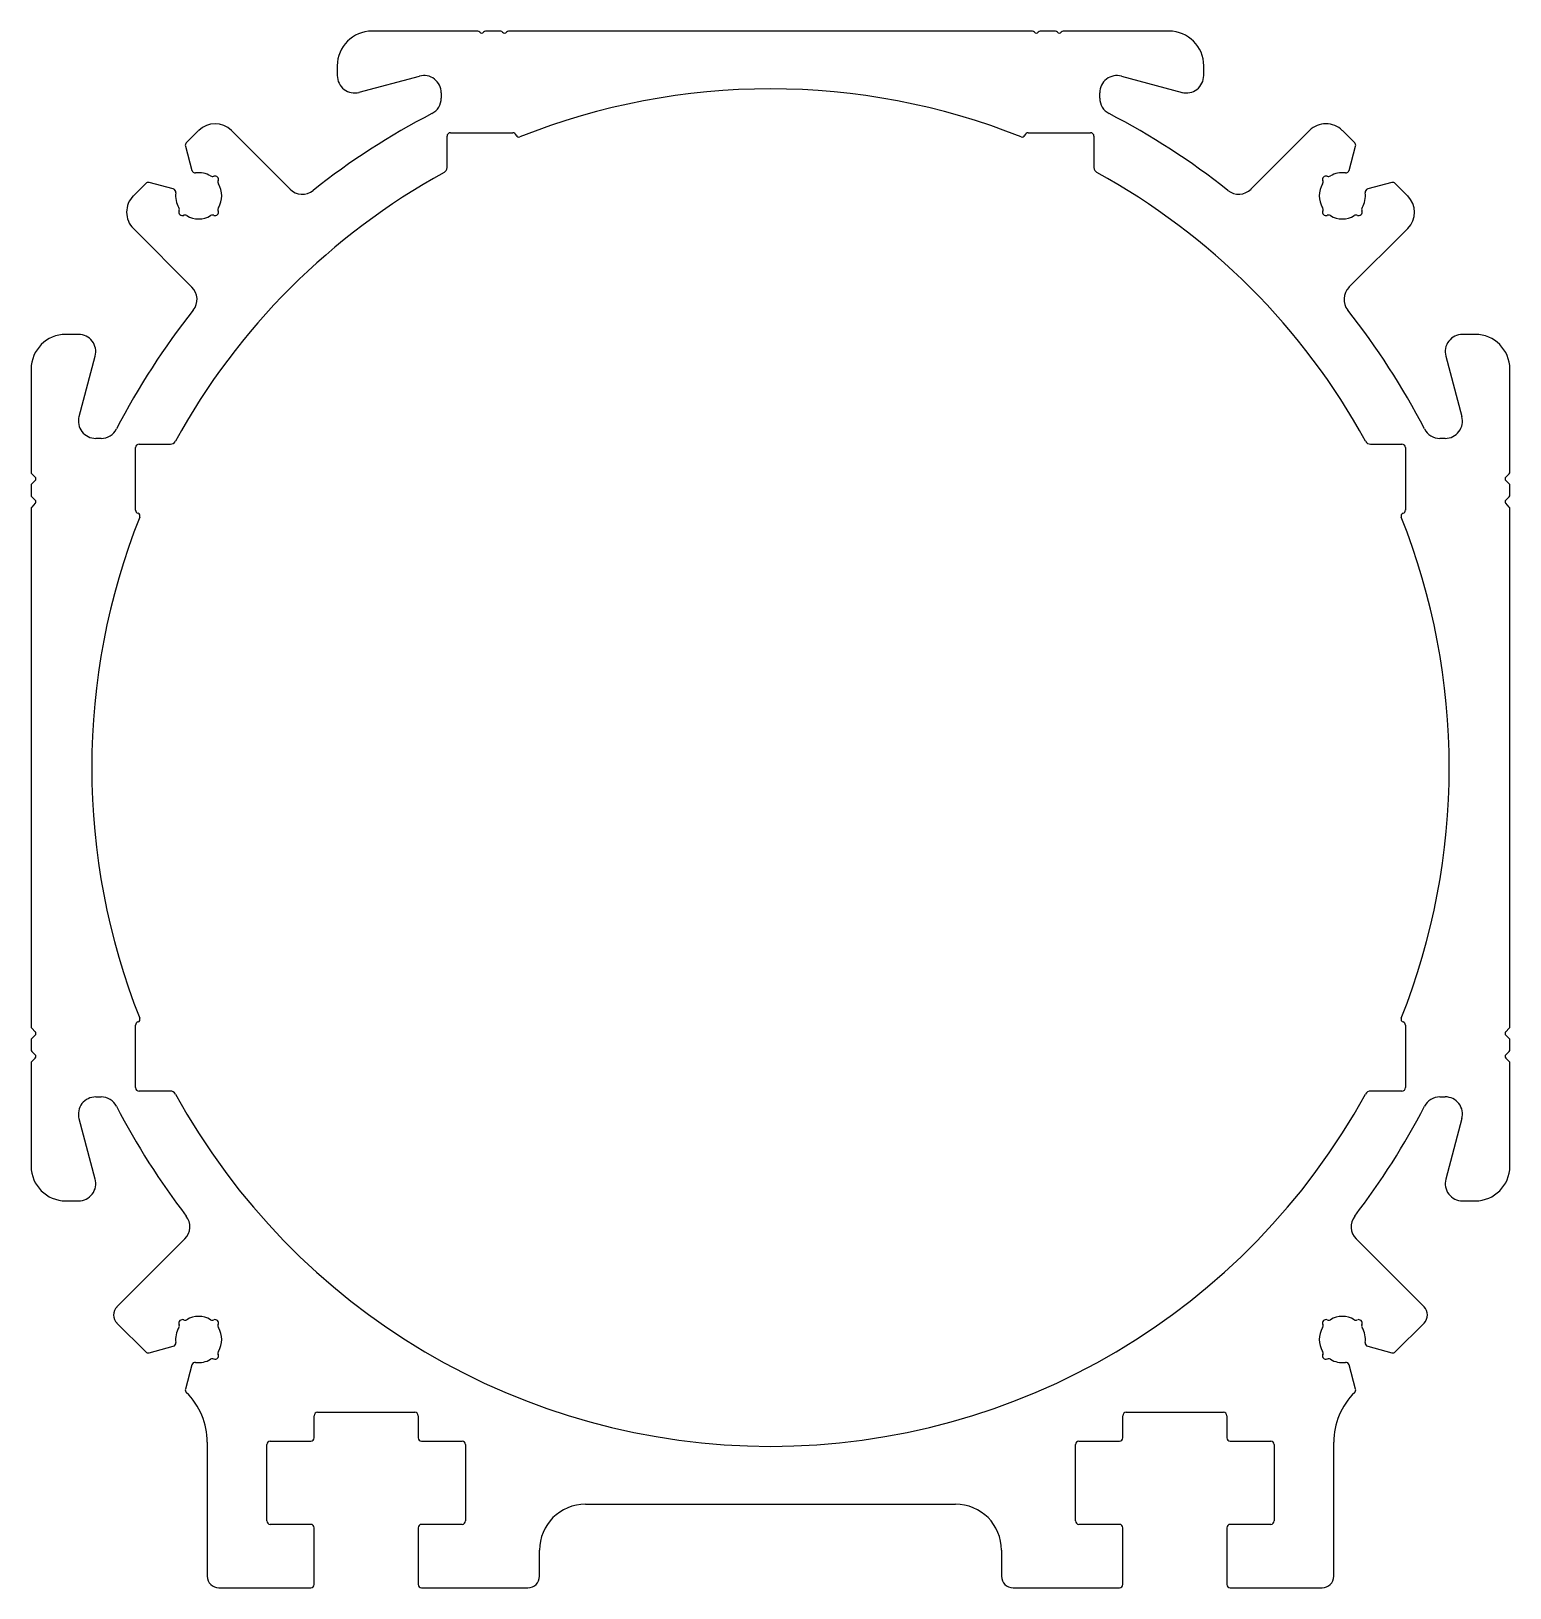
# Model space of a CAD drawing. Extents: x 1662 to 1790, y 2377 to 2511.
import ezdxf

# ---------------------------------------------------------------- set-up
doc = ezdxf.new("R2010")
doc.units = 0
doc.layers.get('0').update_dxf_attribs({"linetype": 'CONTINUOUS'})

msp = doc.modelspace()

# ---------------------------------------------------------------- linework, layer by layer
for p, q in [((1701.1, 2511.36), (1691.93, 2511.36)), ((1703.08, 2511.36), (1701.76, 2511.36)), ((1749.11, 2511.36), (1703.75, 2511.36)), ((1751.1, 2511.36), (1749.77, 2511.36)), ((1760.93, 2511.36), (1751.76, 2511.36)), ((1688.93, 2508.36), (1688.93, 2507.51)), ((1763.93, 2507.51), (1763.93, 2508.36)), ((1690.82, 2506.07), (1696.04, 2507.46)), ((1756.81, 2507.47), (1762.05, 2506.06)), ((1697.93, 2506.02), (1697.93, 2505.56)), ((1754.93, 2505.56), (1754.93, 2506.02)), ((1676.93, 2502.77), (1675.86, 2501.69)), ((1684.84, 2497.68), (1679.76, 2502.77)), ((1698.73, 2502.57), (1704.13, 2502.57)), ((1748.73, 2502.57), (1754.13, 2502.57)), ((1773.09, 2502.76), (1768.02, 2497.69)), ((1777, 2501.69), (1775.93, 2502.77)), ((1675.78, 2501.4), (1676.34, 2499.31)), ((1698.43, 2499.56), (1698.43, 2502.27)), ((1754.43, 2502.27), (1754.43, 2502.27)), ((1754.43, 2502.27), (1754.43, 2499.56)), ((1776.52, 2499.31), (1777.08, 2501.4)), ((1672.35, 2498.18), (1671.28, 2497.11)), ((1674.73, 2497.7), (1672.64, 2498.26)), ((1780.22, 2498.26), (1778.13, 2497.7)), ((1781.58, 2497.11), (1780.51, 2498.18)), ((1671.28, 2494.28), (1676.35, 2489.2)), ((1776.5, 2489.2), (1781.59, 2494.28)), ((1666.53, 2485.11), (1665.43, 2485.11)), ((1787.43, 2485.11), (1786.33, 2485.11)), ((1662.43, 2482.11), (1662.43, 2473.19)), ((1666.58, 2478), (1667.98, 2483.23)), ((1784.88, 2483.22), (1786.28, 2478)), ((1790.43, 2473.19), (1790.43, 2482.11)), ((1668.49, 2476.11), (1668.02, 2476.11)), ((1671.77, 2475.61), (1671.77, 2475.61)), ((1671.77, 2475.61), (1674.48, 2475.61)), ((1778.37, 2475.61), (1781.09, 2475.61)), ((1784.83, 2476.11), (1784.37, 2476.11)), ((1671.47, 2469.91), (1671.47, 2475.31)), ((1781.39, 2475.31), (1781.39, 2469.91)), ((1662.49, 2473.05), (1662.79, 2472.75)), ((1790.07, 2472.75), (1790.37, 2473.05)), ((1662.43, 2472.03), (1662.43, 2471.2)), ((1662.79, 2472.47), (1662.49, 2472.17)), ((1662.79, 2472.47), (1662.79, 2472.47)), ((1790.37, 2472.17), (1790.07, 2472.47)), ((1790.43, 2471.2), (1790.43, 2472.03)), ((1662.43, 2470.03), (1662.43, 2425.19)), ((1662.79, 2470.49), (1662.48, 2470.17)), ((1662.49, 2471.05), (1662.78, 2470.77)), ((1662.79, 2470.49), (1662.79, 2470.49)), ((1790.07, 2470.77), (1790.37, 2471.05)), ((1790.37, 2470.17), (1790.07, 2470.49)), ((1790.43, 2468.98), (1790.43, 2470.03)), ((1790.43, 2426.24), (1790.43, 2468.98)), ((1790.43, 2425.19), (1790.43, 2426.24)), ((1662.49, 2425.05), (1662.79, 2424.73)), ((1662.78, 2424.45), (1662.49, 2424.17)), ((1662.78, 2424.45), (1662.78, 2424.45)), ((1671.47, 2419.91), (1671.47, 2425.31)), ((1781.39, 2425.31), (1781.39, 2425.31)), ((1781.39, 2425.31), (1781.39, 2419.91)), ((1790.07, 2424.73), (1790.37, 2425.05)), ((1790.37, 2424.17), (1790.08, 2424.45)), ((1662.43, 2424.02), (1662.43, 2423.19)), ((1662.49, 2423.05), (1662.79, 2422.75)), ((1790.07, 2422.75), (1790.37, 2423.05)), ((1790.43, 2423.19), (1790.43, 2424.03)), ((1662.43, 2422.03), (1662.43, 2413.11)), ((1662.79, 2422.47), (1662.49, 2422.17)), ((1662.79, 2422.47), (1662.79, 2422.47)), ((1790.37, 2422.17), (1790.07, 2422.47)), ((1790.43, 2413.11), (1790.43, 2422.03)), ((1668.02, 2419.11), (1668.49, 2419.11)), ((1674.48, 2419.61), (1671.77, 2419.61)), ((1781.09, 2419.61), (1778.37, 2419.61)), ((1781.09, 2419.61), (1781.09, 2419.61)), ((1784.37, 2419.11), (1784.83, 2419.11)), ((1667.97, 2412), (1666.58, 2417.22)), ((1786.28, 2417.23), (1784.88, 2412)), ((1665.43, 2410.11), (1666.53, 2410.11)), ((1786.33, 2410.11), (1787.43, 2410.11)), ((1675.74, 2406.82), (1669.86, 2400.94)), ((1783, 2400.94), (1777.13, 2406.81)), ((1669.86, 2399.53), (1672.35, 2397.04)), ((1780.51, 2397.04), (1783, 2399.53)), ((1672.64, 2396.96), (1674.73, 2397.52)), ((1778.13, 2397.52), (1780.22, 2396.96)), ((1676.34, 2395.91), (1675.78, 2393.82)), ((1777.08, 2393.82), (1776.52, 2395.91)), ((1686.93, 2389.61), (1686.93, 2391.51)), ((1687.23, 2391.81), (1695.63, 2391.81)), ((1695.93, 2391.51), (1695.93, 2389.61)), ((1756.93, 2389.61), (1756.93, 2391.51)), ((1757.23, 2391.81), (1765.63, 2391.81)), ((1765.93, 2391.51), (1765.93, 2389.61)), ((1677.68, 2389.22), (1677.68, 2377.61)), ((1683.13, 2389.31), (1686.63, 2389.31)), ((1696.23, 2389.31), (1699.73, 2389.31)), ((1753.13, 2389.31), (1756.63, 2389.31)), ((1766.23, 2389.31), (1769.73, 2389.31)), ((1775.18, 2377.61), (1775.18, 2389.22)), ((1682.83, 2382.41), (1682.83, 2389.01)), ((1700.03, 2389.01), (1700.03, 2382.41)), ((1752.83, 2382.41), (1752.83, 2389.01)), ((1770.03, 2389.01), (1770.03, 2382.41)), ((1710.43, 2383.86), (1742.43, 2383.86)), ((1686.63, 2382.11), (1683.13, 2382.11)), ((1686.93, 2376.91), (1686.93, 2381.81)), ((1695.93, 2381.81), (1695.93, 2376.91)), ((1699.73, 2382.11), (1696.23, 2382.11)), ((1756.63, 2382.11), (1753.13, 2382.11)), ((1756.93, 2376.91), (1756.93, 2381.81)), ((1765.93, 2381.81), (1765.93, 2376.91)), ((1769.73, 2382.11), (1766.23, 2382.11)), ((1706.43, 2377.61), (1706.43, 2379.86)), ((1746.43, 2379.86), (1746.43, 2377.61)), ((1678.68, 2376.61), (1686.63, 2376.61)), ((1696.23, 2376.61), (1705.43, 2376.61)), ((1747.43, 2376.61), (1756.63, 2376.61)), ((1766.23, 2376.61), (1774.18, 2376.61))]:
    msp.add_line(p, q)
for centre, radius, start, end in [((1691.93, 2508.36), 3, 90, 180), ((1701.1, 2511.16), 0.2, 34.9742, 90.3138), ((1701.43, 2511.39), 0.2, 214.2913, 326.9312), ((1701.75, 2511.16), 0.2, 88.1522, 143.8105), ((1703.08, 2511.16), 0.2, 35.203, 90.3138), ((1703.41, 2511.39), 0.2, 214.7113, 326.5284), ((1703.74, 2511.16), 0.2, 87.5496, 143.5947), ((1749.11, 2511.16), 0.2, 34.8682, 90.3138), ((1749.44, 2511.39), 0.2, 213.9856, 327.2431), ((1749.77, 2511.16), 0.2, 88.7179, 143.888), ((1751.1, 2511.16), 0.2, 34.9742, 90.3138), ((1751.43, 2511.39), 0.2, 214.2913, 326.9312), ((1751.75, 2511.16), 0.2, 88.1522, 143.8105), ((1760.93, 2508.36), 3, 0, 90), ((1690.43, 2507.51), 1.5, 180, 285.1542), ((1696.43, 2506.02), 1.5, 0, 105.1542), ((1726.43, 2447.61), 58.75, 68.3376, 111.6611), ((1756.43, 2506.02), 1.5, 75.1542, 180), ((1762.43, 2507.51), 1.5, 255.1542, 0), ((1696.43, 2505.56), 1.5, 297.2382, 0), ((1756.43, 2505.56), 1.5, 180, 242.7618), ((1726.43, 2447.61), 63.75, 117.3754, 128.398), ((1726.43, 2447.61), 63.75, 51.602, 62.6246), ((1678.35, 2501.35), 2, 45.0979, 134.9999), ((1698.73, 2502.27), 0.3, 90, 180), ((1704.13, 2502.27), 0.3, 18.7585, 90.2669), ((1704.65, 2502.44), 0.25, 198.7585, 291.6611), ((1748.21, 2502.44), 0.25, 248.3376, 341.295), ((1748.73, 2502.27), 0.3, 90, 161.295), ((1754.13, 2502.27), 0.3, 0, 90), ((1774.51, 2501.35), 2, 45.0003, 135.1677), ((1676.07, 2501.48), 0.3, 134.9998, 195), ((1776.79, 2501.48), 0.3, 345, 45.0003), ((1672.56, 2497.97), 0.3, 74.9999, 135.0003), ((1726.43, 2447.61), 58.75, 118.7504, 151.2496), ((1676.63, 2499.39), 0.3, 195, 277.5053), ((1676.93, 2497.11), 2, 58.9154, 97.5053), ((1678.12, 2499.08), 0.3, 238.9154, 292.2012), ((1678.35, 2498.52), 0.3, 337.7988, 112.2012), ((1678.9, 2498.3), 0.3, 157.7988, 211.0846), ((1697.93, 2499.56), 0.5, 298.8914, 0), ((1754.93, 2499.56), 0.5, 180, 241.1086), ((1726.43, 2447.61), 58.75, 28.7504, 61.2496), ((1774.51, 2498.52), 0.3, 67.7988, 202.2012), ((1773.96, 2498.3), 0.3, 328.9154, 22.2012), ((1774.74, 2499.08), 0.3, 247.7988, 301.0846), ((1775.93, 2497.11), 2, 82.4947, 121.0846), ((1776.23, 2499.39), 0.3, 262.4947, 345), ((1780.3, 2497.97), 0.3, 44.9997, 105), ((1672.69, 2495.69), 2, 135.0003, 225.1677), ((1674.65, 2497.41), 0.3, 352.4947, 74.9999), ((1676.93, 2497.11), 2, 172.4947, 211.0846), ((1676.93, 2497.11), 2, 328.9154, 31.0846), ((1685.9, 2498.75), 1.5, 225.2033, 308.4724), ((1766.96, 2498.75), 1.5, 231.5276, 315.2031), ((1775.93, 2497.11), 2, 148.9154, 211.0846), ((1775.93, 2497.11), 2, 328.9154, 7.5053), ((1778.21, 2497.41), 0.3, 105, 187.5053), ((1780.17, 2495.69), 2, 315.1679, 44.9997), ((1674.96, 2495.92), 0.3, 337.7988, 31.0846), ((1675.52, 2495.69), 0.3, 157.7988, 292.2012), ((1678.35, 2495.69), 0.3, 247.7988, 22.2012), ((1678.9, 2495.92), 0.3, 148.9154, 202.2012), ((1773.96, 2495.92), 0.3, 337.7988, 31.0846), ((1774.51, 2495.69), 0.3, 157.7988, 292.2012), ((1777.34, 2495.69), 0.3, 247.7988, 22.2012), ((1777.9, 2495.92), 0.3, 148.9154, 202.2012), ((1675.74, 2495.14), 0.3, 58.9154, 112.2012), ((1676.93, 2497.11), 2, 238.9154, 301.0846), ((1678.12, 2495.14), 0.3, 67.7988, 121.0846), ((1774.74, 2495.14), 0.3, 58.9154, 112.2012), ((1775.93, 2497.11), 2, 238.9154, 301.0846), ((1777.11, 2495.14), 0.3, 67.7988, 121.0846), ((1675.29, 2488.14), 1.5, 321.5276, 45.2031), ((1777.57, 2488.14), 1.5, 135.2033, 218.4724), ((1726.43, 2447.61), 63.75, 141.602, 152.6246), ((1726.43, 2447.61), 63.75, 27.3754, 38.398), ((1665.43, 2482.11), 3, 90, 180), ((1666.53, 2483.61), 1.5, 345.1542, 90), ((1786.33, 2483.61), 1.5, 90, 195.1542), ((1787.43, 2482.11), 3, 0, 90), ((1668.02, 2477.61), 1.5, 165, 270), ((1668.49, 2477.61), 1.5, 270, 332.7618), ((1784.37, 2477.61), 1.5, 207.2382, 270), ((1784.83, 2477.61), 1.5, 270, 15.1542), ((1671.77, 2475.31), 0.3, 90, 180.3308), ((1674.48, 2476.11), 0.5, 270, 331.1086), ((1778.37, 2476.11), 0.5, 208.8914, 270), ((1781.09, 2475.31), 0.3, 0, 90), ((1662.63, 2473.19), 0.2, 180.3138, 225.3641), ((1662.65, 2472.61), 0.2, 315, 45), ((1790.21, 2472.61), 0.2, 135.3641, 225.3641), ((1790.23, 2473.19), 0.2, 315.3641, 0.3138), ((1662.63, 2472.03), 0.2, 135.3641, 180.3138), ((1790.23, 2472.03), 0.2, 0.3138, 45.3641), ((1662.63, 2471.2), 0.2, 180.3138, 226.5466), ((1662.63, 2470.03), 0.2, 136.5463, 180.3138), ((1662.65, 2470.63), 0.2, 316.193, 46.1933), ((1790.21, 2470.63), 0.2, 133.8074, 224.1596), ((1790.23, 2471.2), 0.2, 314.1617, 0.3138), ((1790.23, 2470.03), 0.2, 0.3138, 44.1596), ((1726.43, 2447.61), 58.75, 158.3376, 201.6611), ((1671.77, 2469.91), 0.3, 180.3308, 251.295), ((1671.6, 2469.39), 0.25, 338.3376, 71.295), ((1781.26, 2469.39), 0.25, 108.7588, 201.6611), ((1726.43, 2447.61), 58.75, 338.3376, 21.6611), ((1781.09, 2469.91), 0.3, 288.7588, 0.2684), ((1671.77, 2425.31), 0.3, 108.7577, 180.5978), ((1671.6, 2425.83), 0.25, 288.7577, 21.6611), ((1781.26, 2425.83), 0.25, 158.3376, 251.295), ((1781.09, 2425.31), 0.3, 0, 71.295), ((1662.63, 2425.19), 0.2, 180.3138, 224.1603), ((1662.63, 2424.03), 0.2, 133.8066, 180.3138), ((1662.65, 2424.6), 0.2, 313.8066, 43.807), ((1790.21, 2424.6), 0.2, 136.1937, 226.5457), ((1790.23, 2425.19), 0.2, 316.5472, 0.3138), ((1790.23, 2424.03), 0.2, 0.3138, 46.1927), ((1662.63, 2423.19), 0.2, 180.3138, 225.3641), ((1790.23, 2423.19), 0.2, 315.3641, 0.3138), ((1662.63, 2422.03), 0.2, 135.3641, 180.3138), ((1662.65, 2422.61), 0.2, 315, 45), ((1790.21, 2422.61), 0.2, 135.3641, 225.3641), ((1790.23, 2422.03), 0.2, 0.3138, 45.3641), ((1668.02, 2417.61), 1.5, 90, 195), ((1668.49, 2417.61), 1.5, 27.2382, 90), ((1671.77, 2419.91), 0.3, 180.3308, 270), ((1674.48, 2419.11), 0.5, 28.8914, 90), ((1726.43, 2447.61), 58.75, 208.7504, 331.2496), ((1778.37, 2419.11), 0.5, 90, 151.1086), ((1781.09, 2419.91), 0.3, 270, 360), ((1784.37, 2417.61), 1.5, 90, 152.7618), ((1784.83, 2417.61), 1.5, 345.1542, 90), ((1726.43, 2447.61), 63.75, 207.3754, 217.5136), ((1726.43, 2447.61), 63.75, 322.4864, 332.6246), ((1665.43, 2413.11), 3, 180, 270), ((1787.43, 2413.11), 3, 270, 0), ((1666.53, 2411.61), 1.5, 270, 15.1542), ((1786.33, 2411.61), 1.5, 165.1542, 270), ((1674.67, 2407.88), 1.5, 315.1955, 37.572), ((1778.19, 2407.88), 1.5, 142.428, 225.2032), ((1670.57, 2400.23), 1, 135.0001, 225.109), ((1676.93, 2398.11), 2, 58.9154, 121.0846), ((1775.93, 2398.11), 2, 58.9154, 121.0846), ((1782.29, 2400.23), 1, 315.1091, 44.9999), ((1676.93, 2398.11), 2, 148.9154, 187.5053), ((1675.52, 2399.53), 0.3, 67.7988, 202.2012), ((1674.96, 2399.3), 0.3, 328.9154, 22.2012), ((1675.74, 2400.08), 0.3, 247.7988, 301.0846), ((1678.12, 2400.08), 0.3, 238.9154, 292.2012), ((1678.35, 2399.53), 0.3, 337.7988, 112.2012), ((1678.9, 2399.3), 0.3, 157.7988, 211.0846), ((1676.93, 2398.11), 2, 328.9154, 31.0846), ((1775.93, 2398.11), 2, 148.9154, 211.0846), ((1774.51, 2399.53), 0.3, 67.7988, 202.2012), ((1773.96, 2399.3), 0.3, 328.9154, 22.2012), ((1774.74, 2400.08), 0.3, 247.7988, 301.0846), ((1777.11, 2400.08), 0.3, 238.9154, 292.2012), ((1777.34, 2399.53), 0.3, 337.7988, 112.2012), ((1777.9, 2399.3), 0.3, 157.7988, 211.0846), ((1775.93, 2398.11), 2, 352.4947, 31.0846), ((1674.65, 2397.81), 0.3, 285, 7.5053), ((1778.21, 2397.81), 0.3, 172.4947, 255), ((1672.56, 2397.25), 0.3, 224.9999, 285), ((1676.63, 2395.83), 0.3, 82.4947, 165), ((1676.93, 2398.11), 2, 262.4947, 301.0846), ((1678.12, 2396.14), 0.3, 67.7988, 121.0846), ((1678.35, 2396.7), 0.3, 247.7988, 22.2012), ((1678.9, 2396.93), 0.3, 148.9154, 202.2012), ((1773.96, 2396.93), 0.3, 337.7988, 31.0846), ((1774.51, 2396.7), 0.3, 157.7988, 292.2012), ((1774.74, 2396.14), 0.3, 58.9154, 112.2012), ((1775.93, 2398.11), 2, 238.9154, 277.5053), ((1776.23, 2395.83), 0.3, 15, 97.5053), ((1780.3, 2397.25), 0.3, 255, 315.0001), ((1676.07, 2393.74), 0.3, 165, 225.808), ((1671.68, 2389.22), 6, 0, 45.808), ((1781.18, 2389.22), 6, 134.1921, 180), ((1776.79, 2393.74), 0.3, 314.1921, 15), ((1687.23, 2391.51), 0.3, 90, 180), ((1695.63, 2391.51), 0.3, 0, 90), ((1757.23, 2391.51), 0.3, 90, 180), ((1765.63, 2391.51), 0.3, 0, 90), ((1683.13, 2389.01), 0.3, 90, 180), ((1686.63, 2389.61), 0.3, 270, 0), ((1696.23, 2389.61), 0.3, 180, 270), ((1699.73, 2389.01), 0.3, 0, 90), ((1753.13, 2389.01), 0.3, 90, 180), ((1756.63, 2389.61), 0.3, 270, 0), ((1766.23, 2389.61), 0.3, 180, 270), ((1769.73, 2389.01), 0.3, 0, 90), ((1710.43, 2379.86), 4, 90, 180), ((1742.43, 2379.86), 4, 0, 90), ((1683.13, 2382.41), 0.3, 180, 270), ((1699.73, 2382.41), 0.3, 270, 0), ((1753.13, 2382.41), 0.3, 180, 270), ((1769.73, 2382.41), 0.3, 270, 360), ((1686.63, 2381.81), 0.3, 0, 90), ((1696.23, 2381.81), 0.3, 90, 180), ((1756.63, 2381.81), 0.3, 0, 90), ((1766.23, 2381.81), 0.3, 90, 180), ((1678.68, 2377.61), 1, 180, 270), ((1705.43, 2377.61), 1, 270, 360), ((1747.43, 2377.61), 1, 180, 270), ((1774.18, 2377.61), 1, 270, 0), ((1686.63, 2376.91), 0.3, 270, 0), ((1696.23, 2376.91), 0.3, 180, 270), ((1756.63, 2376.91), 0.3, 270, 0), ((1766.23, 2376.91), 0.3, 180, 270)]:
    msp.add_arc(centre, radius, start, end)

doc.saveas('drawing.dxf')
